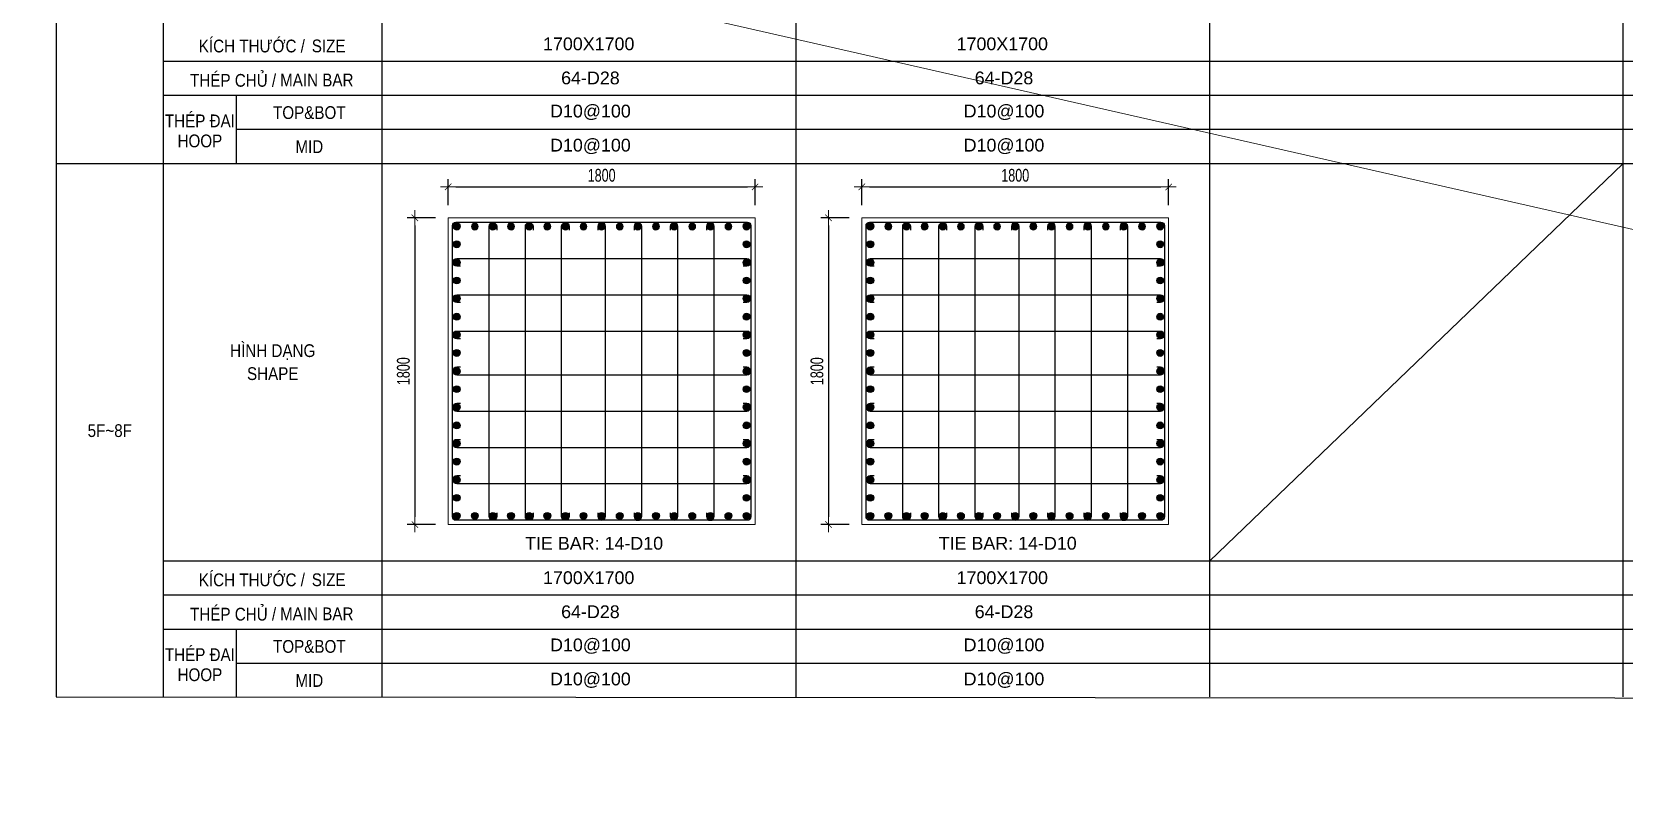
# Model space of a CAD drawing. Header units: millimetres. Extents: x 49323 to 380960, y -6102 to 181761.
# Drawn here: x 356871 to 366211, y 85705 to 90208 of the extents above; entities that cross this region are included whole.
import ezdxf
from ezdxf.enums import TextEntityAlignment as Align

# ---------------------------------------------------------------- set-up
doc = ezdxf.new("R2010")
doc.units = ezdxf.units.MM
doc.linetypes.add('CENTER2', pattern=[1.125, 0.75, -0.125, 0.125, -0.125])
doc.layers.get('Defpoints').update_dxf_attribs({"color": 151, "lineweight": 9})
for name, color, linetype in [('2', 2, 'Continuous'), ('A-ANNO-LEAD', 4, 'Continuous'), ('CEN', 1, 'CENTER2'), ('STL', 3, 'Continuous'), ('TIT1', 3, 'Continuous')]:
    doc.layers.add(name, color=color, linetype=linetype)
for name, color, linetype, lineweight in [('NDC_S_CONTINUOUS', 3, 'Continuous', 20), ('NDC_S_DIM', 1, 'Continuous', 15), ('NDC_S_VN TEXT', 7, 'Continuous', 20)]:
    doc.layers.add(name, color=color, linetype=linetype, lineweight=lineweight)
doc.styles.add('NDC_ARIAL', font='arial.ttf', dxfattribs={"width": 0.85})
doc.styles.add('NDC_DIM', font='', dxfattribs={"width": 0.75})
doc.styles.get('NDC_DIM').set_extended_font_data('Dotum')
doc.dimstyles.new('NDC_dim_30', dxfattribs={"dimscale": 30, "dimtxt": 2.5, "dimasz": 1.5, "dimexe": 1.5, "dimexo": 2.5, "dimgap": 1, "dimtad": 1, "dimdec": 0, "dimzin": 0, "dimdsep": 46, "dimtxsty": 'NDC_DIM', "dimblk": 'DIMMARK', "dimcen": 0.09, "dimdle": 1.2, "dimclrd": 1, "dimclre": 1, "dimclrt": 3, "dimadec": 0, "dimazin": 0, "dimtfac": 1, "dimtdec": 0, "dimtix": 1, "dimtofl": 0, "dimtmove": 0, "dimatfit": 3, "dimfxl": 8, "dimfxlon": 1, "dimtolj": 1, "dimtzin": 0, "dimarcsym": 0})

# ---------------------------------------------------------------- blocks, each defined once
blk = doc.blocks.new('DIMMARK')
at = {"layer": 'NDC_S_DIM', "color": 1}
blk.add_line((-1.5, 0), (1, 0), dxfattribs=at)
at = {"layer": 'NDC_S_DIM', "color": 2, "const_width": 0.1}
blk.add_lwpolyline([(-0.42, -0.42), (0.42, 0.42)], dxfattribs=at)
blk = doc.blocks.new('*D1385')
at = {"layer": 'Defpoints', "color": 0, "ltscale": 40, "transparency": 16777216}
for p in [(361113, 89297.7), (359313, 89116.1), (361113, 89116.1)]:
    blk.add_point(p, dxfattribs=at)
at = {"layer": 'NDC_S_DIM', "color": 1, "lineweight": -2, "ltscale": 40, "transparency": 16777216}
for p, q in [((359313, 89191.1), (359313, 89342.7)), ((359358, 89297.7), (361068, 89297.7)), ((361113, 89191.1), (361113, 89342.7))]:
    blk.add_line(p, q, dxfattribs=at)
at = {"layer": 'NDC_S_DIM', "color": 1, "lineweight": -2, "ltscale": 40, "transparency": 16777216, "xscale": 45, "yscale": 45, "zscale": 45, "rotation": 180}
blk.add_blockref('DIMMARK', (359313, 89297.7), dxfattribs=at)
at = {"layer": 'NDC_S_DIM', "color": 1, "lineweight": -2, "ltscale": 40, "transparency": 16777216, "xscale": 45, "yscale": 45, "zscale": 45}
blk.add_blockref('DIMMARK', (361113, 89297.7), dxfattribs=at)
at = {"layer": 'NDC_S_DIM', "color": 3, "ltscale": 40, "transparency": 16777216, "insert": (360213, 89365.3), "char_height": 75, "attachment_point": 5, "style": 'NDC_DIM'}
blk.add_mtext('\\A1;1800', dxfattribs=at)
blk = doc.blocks.new('*D1386')
at = {"layer": 'Defpoints', "color": 0, "ltscale": 40, "transparency": 16777216}
for p in [(359313, 89116.1), (359117.6, 87316.1), (359313, 87316.1)]:
    blk.add_point(p, dxfattribs=at)
at = {"layer": 'NDC_S_DIM', "color": 1, "lineweight": -2, "ltscale": 40, "transparency": 16777216}
for p, q in [((359238, 89116.1), (359072.6, 89116.1)), ((359117.6, 89071.1), (359117.6, 87361.1)), ((359238, 87316.1), (359072.6, 87316.1))]:
    blk.add_line(p, q, dxfattribs=at)
at = {"layer": 'NDC_S_DIM', "color": 1, "lineweight": -2, "ltscale": 40, "transparency": 16777216, "xscale": 45, "yscale": 45, "zscale": 45}
for p, rotation in [((359117.6, 89116.1), 90), ((359117.6, 87316.1), 270)]:
    blk.add_blockref('DIMMARK', p, dxfattribs=dict(at, rotation=rotation))
at = {"layer": 'NDC_S_DIM', "color": 3, "ltscale": 40, "transparency": 16777216, "insert": (359050.1, 88216.1), "char_height": 75, "attachment_point": 5, "rotation": 90, "style": 'NDC_DIM'}
blk.add_mtext('\\A1;1800', dxfattribs=at)
blk = doc.blocks.new('8')
at = {"layer": '2'}
blk.add_hatch(color=256, dxfattribs=at).paths.add_polyline_path([(20, 0, 0.386127), (1.9, 19.9), (-1.9, 19.9, 0.386127), (-20, 0, 1)])
blk.add_circle((0, 0), 20, dxfattribs=at)
blk = doc.blocks.new('5')
at = {"layer": 'CEN', "rotation": 180}
blk.add_blockref('8', (0, 0), dxfattribs=at)
blk = doc.blocks.new('*U1381')
at = {"layer": 'STL', "xscale": -1, "rotation": 270}
blk.add_blockref('5', (0, 0), dxfattribs=at)
blk = doc.blocks.new('*U1382')
at = {"layer": 'NDC_S_DIM', "color": 0, "linetype": 'ByBlock', "lineweight": -2, "transparency": 16777216}
for p in [(308694.2, 70751.5), (308800.5, 70751.5), (308906.8, 70751.5), (309013.1, 70751.5), (309119.4, 70751.5), (309225.6, 70751.5), (309331.9, 70751.5), (309438.2, 70751.5), (309544.5, 70751.5), (309650.7, 70751.5), (309757, 70751.5), (309863.3, 70751.5), (309969.6, 70751.5), (310075.9, 70751.5), (310182.1, 70751.5), (310288.4, 70751.5), (310394.7, 70751.5)]:
    blk.add_blockref('*U1381', p, dxfattribs=at)
blk = doc.blocks.new('*U1383')
at = {"layer": 'STL', "xscale": -1, "rotation": 270}
blk.add_blockref('5', (0, 0), dxfattribs=at)
blk = doc.blocks.new('*U1384')
at = {"layer": 'NDC_S_DIM', "color": 0, "linetype": 'ByBlock', "lineweight": -2, "transparency": 16777216}
for p in [(308694.2, 70751.5), (308800.5, 70751.5), (308906.8, 70751.5), (309013.1, 70751.5), (309119.4, 70751.5), (309225.6, 70751.5), (309331.9, 70751.5), (309438.2, 70751.5), (309544.5, 70751.5), (309650.7, 70751.5), (309757, 70751.5), (309863.3, 70751.5), (309969.6, 70751.5), (310075.9, 70751.5), (310182.1, 70751.5), (310288.4, 70751.5), (310394.7, 70751.5)]:
    blk.add_blockref('*U1383', p, dxfattribs=at)
blk = doc.blocks.new('*U1377')
at = {"layer": 'STL', "xscale": -1, "rotation": 270}
blk.add_blockref('5', (0, 0), dxfattribs=at)
blk = doc.blocks.new('*U1378')
at = {"layer": 'NDC_S_DIM', "color": 0, "linetype": 'ByBlock', "lineweight": -2, "transparency": 16777216}
for p in [(308694.2, 70751.5), (308800.5, 70751.5), (308906.8, 70751.5), (309013.1, 70751.5), (309119.4, 70751.5), (309225.6, 70751.5), (309331.9, 70751.5), (309438.2, 70751.5), (309544.5, 70751.5), (309650.7, 70751.5), (309757, 70751.5), (309863.3, 70751.5), (309969.6, 70751.5), (310075.9, 70751.5), (310182.1, 70751.5), (310288.4, 70751.5), (310394.7, 70751.5)]:
    blk.add_blockref('*U1377', p, dxfattribs=at)
blk = doc.blocks.new('*U1379')
at = {"layer": 'STL', "xscale": -1, "rotation": 270}
blk.add_blockref('5', (0, 0), dxfattribs=at)
blk = doc.blocks.new('*U1380')
at = {"layer": 'NDC_S_DIM', "color": 0, "linetype": 'ByBlock', "lineweight": -2, "transparency": 16777216}
for p in [(308694.2, 70751.5), (308800.5, 70751.5), (308906.8, 70751.5), (309013.1, 70751.5), (309119.4, 70751.5), (309225.6, 70751.5), (309331.9, 70751.5), (309438.2, 70751.5), (309544.5, 70751.5), (309650.7, 70751.5), (309757, 70751.5), (309863.3, 70751.5), (309969.6, 70751.5), (310075.9, 70751.5), (310182.1, 70751.5), (310288.4, 70751.5), (310394.7, 70751.5)]:
    blk.add_blockref('*U1379', p, dxfattribs=at)
blk = doc.blocks.new('*D1475')
at = {"layer": 'Defpoints', "color": 0, "ltscale": 40, "transparency": 16777216}
for p in [(363539.1, 89297.7), (361739.1, 89116.1), (363539.1, 89116.1)]:
    blk.add_point(p, dxfattribs=at)
at = {"layer": 'NDC_S_DIM', "color": 1, "lineweight": -2, "ltscale": 40, "transparency": 16777216}
for p, q in [((361739.1, 89191.1), (361739.1, 89342.7)), ((361784.1, 89297.7), (363494.1, 89297.7)), ((363539.1, 89191.1), (363539.1, 89342.7))]:
    blk.add_line(p, q, dxfattribs=at)
at = {"layer": 'NDC_S_DIM', "color": 1, "lineweight": -2, "ltscale": 40, "transparency": 16777216, "xscale": 45, "yscale": 45, "zscale": 45, "rotation": 180}
blk.add_blockref('DIMMARK', (361739.1, 89297.7), dxfattribs=at)
at = {"layer": 'NDC_S_DIM', "color": 1, "lineweight": -2, "ltscale": 40, "transparency": 16777216, "xscale": 45, "yscale": 45, "zscale": 45}
blk.add_blockref('DIMMARK', (363539.1, 89297.7), dxfattribs=at)
at = {"layer": 'NDC_S_DIM', "color": 3, "ltscale": 40, "transparency": 16777216, "insert": (362639.1, 89365.3), "char_height": 75, "attachment_point": 5, "style": 'NDC_DIM'}
blk.add_mtext('\\A1;1800', dxfattribs=at)
blk = doc.blocks.new('*D1476')
at = {"layer": 'Defpoints', "color": 0, "ltscale": 40, "transparency": 16777216}
for p in [(361739.1, 89116.1), (361543.7, 87316.1), (361739.1, 87316.1)]:
    blk.add_point(p, dxfattribs=at)
at = {"layer": 'NDC_S_DIM', "color": 1, "lineweight": -2, "ltscale": 40, "transparency": 16777216}
for p, q in [((361664.1, 89116.1), (361498.7, 89116.1)), ((361543.7, 89071.1), (361543.7, 87361.1)), ((361664.1, 87316.1), (361498.7, 87316.1))]:
    blk.add_line(p, q, dxfattribs=at)
at = {"layer": 'NDC_S_DIM', "color": 1, "lineweight": -2, "ltscale": 40, "transparency": 16777216, "xscale": 45, "yscale": 45, "zscale": 45}
for p, rotation in [((361543.7, 89116.1), 90), ((361543.7, 87316.1), 270)]:
    blk.add_blockref('DIMMARK', p, dxfattribs=dict(at, rotation=rotation))
at = {"layer": 'NDC_S_DIM', "color": 3, "ltscale": 40, "transparency": 16777216, "insert": (361476.2, 88216.1), "char_height": 75, "attachment_point": 5, "rotation": 90, "style": 'NDC_DIM'}
blk.add_mtext('\\A1;1800', dxfattribs=at)
blk = doc.blocks.new('*U1455')
at = {"layer": 'STL', "xscale": -1, "rotation": 270}
blk.add_blockref('5', (0, 0), dxfattribs=at)
blk = doc.blocks.new('*U1456')
at = {"layer": 'NDC_S_DIM', "color": 0, "linetype": 'ByBlock', "lineweight": -2, "transparency": 16777216}
for p in [(308694.2, 70751.5), (308800.5, 70751.5), (308906.8, 70751.5), (309013.1, 70751.5), (309119.4, 70751.5), (309225.6, 70751.5), (309331.9, 70751.5), (309438.2, 70751.5), (309544.5, 70751.5), (309650.7, 70751.5), (309757, 70751.5), (309863.3, 70751.5), (309969.6, 70751.5), (310075.9, 70751.5), (310182.1, 70751.5), (310288.4, 70751.5), (310394.7, 70751.5)]:
    blk.add_blockref('*U1455', p, dxfattribs=at)
blk = doc.blocks.new('*U1457')
at = {"layer": 'STL', "xscale": -1, "rotation": 270}
blk.add_blockref('5', (0, 0), dxfattribs=at)
blk = doc.blocks.new('*U1458')
at = {"layer": 'NDC_S_DIM', "color": 0, "linetype": 'ByBlock', "lineweight": -2, "transparency": 16777216}
for p in [(308694.2, 70751.5), (308800.5, 70751.5), (308906.8, 70751.5), (309013.1, 70751.5), (309119.4, 70751.5), (309225.6, 70751.5), (309331.9, 70751.5), (309438.2, 70751.5), (309544.5, 70751.5), (309650.7, 70751.5), (309757, 70751.5), (309863.3, 70751.5), (309969.6, 70751.5), (310075.9, 70751.5), (310182.1, 70751.5), (310288.4, 70751.5), (310394.7, 70751.5)]:
    blk.add_blockref('*U1457', p, dxfattribs=at)
blk = doc.blocks.new('*U1465')
at = {"layer": 'STL', "xscale": -1, "rotation": 270}
blk.add_blockref('5', (0, 0), dxfattribs=at)
blk = doc.blocks.new('*U1466')
at = {"layer": 'NDC_S_DIM', "color": 0, "linetype": 'ByBlock', "lineweight": -2, "transparency": 16777216}
for p in [(308694.2, 70751.5), (308800.5, 70751.5), (308906.8, 70751.5), (309013.1, 70751.5), (309119.4, 70751.5), (309225.6, 70751.5), (309331.9, 70751.5), (309438.2, 70751.5), (309544.5, 70751.5), (309650.7, 70751.5), (309757, 70751.5), (309863.3, 70751.5), (309969.6, 70751.5), (310075.9, 70751.5), (310182.1, 70751.5), (310288.4, 70751.5), (310394.7, 70751.5)]:
    blk.add_blockref('*U1465', p, dxfattribs=at)
blk = doc.blocks.new('*U1453')
at = {"layer": 'STL', "xscale": -1, "rotation": 270}
blk.add_blockref('5', (0, 0), dxfattribs=at)
blk = doc.blocks.new('*U1454')
at = {"layer": 'NDC_S_DIM', "color": 0, "linetype": 'ByBlock', "lineweight": -2, "transparency": 16777216}
for p in [(308694.2, 70751.5), (308800.5, 70751.5), (308906.8, 70751.5), (309013.1, 70751.5), (309119.4, 70751.5), (309225.6, 70751.5), (309331.9, 70751.5), (309438.2, 70751.5), (309544.5, 70751.5), (309650.7, 70751.5), (309757, 70751.5), (309863.3, 70751.5), (309969.6, 70751.5), (310075.9, 70751.5), (310182.1, 70751.5), (310288.4, 70751.5), (310394.7, 70751.5)]:
    blk.add_blockref('*U1453', p, dxfattribs=at)

msp = doc.modelspace()

# ---------------------------------------------------------------- linework, layer by layer
at = {"layer": '2', "lineweight": -2, "ltscale": 1000}
for points in [[(361088, 89071.1), (361088, 87361.1, -0.414214), (361068, 87341.1), (359358, 87341.1, -0.414214), (359338, 87361.1), (359338, 89071.1, -0.414214), (359358, 89091.1), (361068, 89091.1, -0.414214)], [(363514.1, 89071.1), (363514.1, 87361.1, -0.414214), (363494.1, 87341.1), (361784.1, 87341.1, -0.414214), (361764.1, 87361.1), (361764.1, 89071.1, -0.414214), (361784.1, 89091.1), (363494.1, 89091.1, -0.414214)]]:
    msp.add_lwpolyline(points, format="xyb", close=True, dxfattribs=at)
at = {"layer": '2'}
for points in [[(359597.8, 87385.8), (359597.8, 87363.6, -1), (359552.8, 87363.6), (359552.8, 89065.6, -1), (359597.8, 89065.6), (359597.8, 89043.5)], [(359810.4, 87385.8), (359810.4, 87363.6, -1), (359765.4, 87363.6), (359765.4, 89065.6, -1), (359810.4, 89065.6), (359810.4, 89043.5)], [(360022.9, 87385.8), (360022.9, 87363.6, -1), (359977.9, 87363.6), (359977.9, 89065.6, -1), (360022.9, 89065.6), (360022.9, 89043.5)], [(360190.5, 87385.8), (360190.5, 87363.6, 1), (360235.5, 87363.6), (360235.5, 89065.6, 1), (360190.5, 89065.6), (360190.5, 89043.5)], [(360403, 87385.8), (360403, 87363.6, 1), (360448.1, 87363.6), (360448.1, 89065.6, 1), (360403, 89065.6), (360403, 89043.5)], [(360615.6, 87385.8), (360615.6, 87363.6, 1), (360660.6, 87363.6), (360660.6, 89065.6, 1), (360615.6, 89065.6), (360615.6, 89043.5)], [(360828.1, 87385.8), (360828.1, 87363.6, 1), (360873.2, 87363.6), (360873.2, 89065.6, 1), (360828.1, 89065.6), (360828.1, 89043.5)], [(362023.9, 87385.8), (362023.9, 87363.6, -1), (361978.9, 87363.6), (361978.9, 89065.6, -1), (362023.9, 89065.6), (362023.9, 89043.5)], [(362236.5, 87385.8), (362236.5, 87363.6, -1), (362191.5, 87363.6), (362191.5, 89065.6, -1), (362236.5, 89065.6), (362236.5, 89043.5)], [(362449, 87385.8), (362449, 87363.6, -1), (362404, 87363.6), (362404, 89065.6, -1), (362449, 89065.6), (362449, 89043.5)], [(362616.6, 87385.8), (362616.6, 87363.6, 1), (362661.6, 87363.6), (362661.6, 89065.6, 1), (362616.6, 89065.6), (362616.6, 89043.5)], [(362829.1, 87385.8), (362829.1, 87363.6, 1), (362874.1, 87363.6), (362874.1, 89065.6, 1), (362829.1, 89065.6), (362829.1, 89043.5)], [(363041.7, 87385.8), (363041.7, 87363.6, 1), (363086.7, 87363.6), (363086.7, 89065.6, 1), (363041.7, 89065.6), (363041.7, 89043.5)], [(363254.2, 87385.8), (363254.2, 87363.6, 1), (363299.3, 87363.6), (363299.3, 89065.6, 1), (363254.2, 89065.6), (363254.2, 89043.5)], [(359384.9, 88832), (359362.8, 88832, -1), (359362.8, 88877), (361064.8, 88877, -1), (361064.8, 88832), (361042.7, 88832)], [(361811, 88832), (361788.8, 88832, -1), (361788.8, 88877), (363490.9, 88877, -1), (363490.9, 88832), (363468.8, 88832)], [(359384.9, 88619.5), (359362.8, 88619.5, -1), (359362.8, 88664.5), (361064.8, 88664.5, -1), (361064.8, 88619.5), (361042.7, 88619.5)], [(361811, 88619.5), (361788.8, 88619.5, -1), (361788.8, 88664.5), (363490.9, 88664.5, -1), (363490.9, 88619.5), (363468.8, 88619.5)], [(359384.9, 88406.9), (359362.8, 88406.9, -1), (359362.8, 88451.9), (361064.8, 88451.9, -1), (361064.8, 88406.9), (361042.7, 88406.9)], [(361811, 88406.9), (361788.8, 88406.9, -1), (361788.8, 88451.9), (363490.9, 88451.9, -1), (363490.9, 88406.9), (363468.8, 88406.9)], [(359384.9, 88239.4), (359362.8, 88239.4, 1), (359362.8, 88194.3), (361064.8, 88194.3, 1), (361064.8, 88239.4), (361042.7, 88239.4)], [(361811, 88239.4), (361788.8, 88239.4, 1), (361788.8, 88194.3), (363490.9, 88194.3, 1), (363490.9, 88239.4), (363468.8, 88239.4)], [(359384.9, 88026.8), (359362.8, 88026.8, 1), (359362.8, 87981.8), (361064.8, 87981.8, 1), (361064.8, 88026.8), (361042.7, 88026.8)], [(361811, 88026.8), (361788.8, 88026.8, 1), (361788.8, 87981.8), (363490.9, 87981.8, 1), (363490.9, 88026.8), (363468.8, 88026.8)], [(359384.9, 87814.2), (359362.8, 87814.2, 1), (359362.8, 87769.2), (361064.8, 87769.2, 1), (361064.8, 87814.2), (361042.7, 87814.2)], [(361811, 87814.2), (361788.8, 87814.2, 1), (361788.8, 87769.2), (363490.9, 87769.2, 1), (363490.9, 87814.2), (363468.8, 87814.2)], [(359384.9, 87601.7), (359362.8, 87601.7, 1), (359362.8, 87556.7), (361064.8, 87556.7, 1), (361064.8, 87601.7), (361042.7, 87601.7)], [(361811, 87601.7), (361788.8, 87601.7, 1), (361788.8, 87556.7), (363490.9, 87556.7, 1), (363490.9, 87601.7), (363468.8, 87601.7)]]:
    msp.add_lwpolyline(points, format="xyb", dxfattribs=at)
at = {"layer": 'A-ANNO-LEAD'}
msp.add_lwpolyline([(357013.7, 86304.5), (378348.7, 86291.4), (378348.7, 102911.4), (357013.7, 102924.5)], close=True, dxfattribs=at)
at = {"layer": 'Defpoints', "ltscale": 40}
msp.add_line((302635, 103524.5), (380959.6, 85704.5), dxfattribs=at)
at = {"layer": 'NDC_S_CONTINUOUS', "ltscale": 70}
for points in [[(361113, 89116.1), (361113, 87316.1), (359313, 87316.1), (359313, 89116.1), (361113, 89116.1)], [(363539.1, 89116.1), (363539.1, 87316.1), (361739.1, 87316.1), (361739.1, 89116.1), (363539.1, 89116.1)]]:
    msp.add_lwpolyline(points, dxfattribs=at)
at = {"layer": 'TIT1'}
for p, q in [((357641.6, 102204.5), (357641.6, 86304.5)), ((358925.5, 86304.5), (358925.6, 102204.5)), ((361351.6, 102204.5), (361351.6, 86304.5)), ((363777.7, 102204.5), (363777.7, 86304.5)), ((366203.8, 102204.5), (366203.8, 86304.5)), ((378348.7, 89433.7), (357013.7, 89433.7))]:
    msp.add_line(p, q, dxfattribs=at)
at = {"layer": 'TIT1', "color": 8}
for p, q in [((378348.7, 90033.7), (357641.6, 90033.7)), ((378348.7, 89833.7), (357641.6, 89833.7)), ((358070.8, 89433.7), (358070.8, 89833.7)), ((378348.7, 89633.7), (358070.8, 89633.7)), ((378348.7, 87101), (357641.6, 87101)), ((378348.7, 86901), (357641.6, 86901)), ((378348.7, 86701), (357641.6, 86701)), ((358070.8, 86301), (358070.8, 86701)), ((378348.7, 86501), (358070.8, 86501))]:
    msp.add_line(p, q, dxfattribs=at)
msp.add_lwpolyline([(366203.8, 89433.7), (363777.7, 87101)], dxfattribs=at)

# ---------------------------------------------------------------- block references
at = {"layer": 'NDC_S_DIM', "xscale": -1}
for name, p, rotation in [('*U1378', (288611.2, -221327.6), 270), ('*U1380', (290311.7, -221327.6), 270), ('*U1466', (291037.3, -221327.6), 270), ('*U1454', (292737.8, -221327.6), 270), ('*U1384', (50668.5, 158118.2), 180), ('*U1458', (53094.6, 158118.2), 180)]:
    msp.add_blockref(name, p, dxfattribs=dict(at, rotation=rotation))
at = {"layer": 'NDC_S_DIM'}
for name, p in [('*U1382', (50668.5, 18314.1)), ('*U1456', (53094.6, 18314.1))]:
    msp.add_blockref(name, p, dxfattribs=at)

# ---------------------------------------------------------------- texts
at = {"layer": 'NDC_S_VN TEXT', "style": 'NDC_ARIAL', "width": 0.85}
for s, p in [('KÍCH THƯỚC /', (358161.2, 90133.7)), ('THÉP CHỦ /', (358051.1, 89933.7)), ('THÉP ĐAI', (357856.3, 89694.8)), ('HÌNH DẠNG', (358283.6, 88338.1)), ('KÍCH THƯỚC /', (358161.2, 87001)), ('THÉP CHỦ /', (358051.1, 86801)), ('THÉP ĐAI', (357856.3, 86562.1))]:
    msp.add_text(s, height=75, dxfattribs=at).set_placement(p, align=Align.MIDDLE)
at = {"layer": 'TIT1', "style": 'NDC_ARIAL', "width": 0.85}
for s, p in [('SIZE', (358611.7, 90124.9)), ('MAIN BAR', (358542, 89924.9)), ('TOP&BOT', (358498.2, 89733.7)), ('HOOP', (357856.3, 89567.5)), ('MID', (358498.2, 89533.7)), ('SHAPE', (358283.6, 88201.8)), ('5F~8F', (357327.7, 87867.4)), ('SIZE', (358611.7, 86992.2)), ('MAIN BAR', (358542, 86792.2)), ('TOP&BOT', (358498.2, 86601)), ('HOOP', (357856.3, 86434.8)), ('MID', (358498.2, 86401))]:
    msp.add_text(s, height=75, dxfattribs=at).set_placement(p, align=Align.MIDDLE)
at = {"layer": 'TIT1', "style": 'NDC_ARIAL'}
for s, p in [('1700X1700', (360137.1, 90137.1)), ('1700X1700', (362563.2, 90137.1)), ('64-D28', (360147.1, 89937.1)), ('64-D28', (362573.2, 89937.1)), ('D10@100', (360147.1, 89737.1)), ('D10@100', (362573.2, 89737.1)), ('D10@100', (360147.1, 89537.1)), ('D10@100', (362573.2, 89537.1)), ('TIE BAR: 14-D10', (360168.9, 87206.3)), ('TIE BAR: 14-D10', (362595, 87206.3)), ('1700X1700', (360137.1, 87004.4)), ('1700X1700', (362563.2, 87004.4)), ('64-D28', (360147.1, 86804.4)), ('64-D28', (362573.2, 86804.4)), ('D10@100', (360147.1, 86604.4)), ('D10@100', (362573.2, 86604.4)), ('D10@100', (360147.1, 86404.4)), ('D10@100', (362573.2, 86404.4))]:
    msp.add_text(s, height=75, dxfattribs=at).set_placement(p, align=Align.MIDDLE)

# ---------------------------------------------------------------- dimensions: what is measured, and where the dimension line sits
at = {"layer": 'NDC_S_DIM', "ltscale": 40}
for base, p1, p2, picture, middle in [((361113, 89297.7), (359313, 89116.1), (361113, 89116.1), '*D1385', (360213, 89365.3)), ((363539.1, 89297.7), (361739.1, 89116.1), (363539.1, 89116.1), '*D1475', (362639.1, 89365.3))]:
    dim = msp.add_linear_dim(base=base, p1=p1, p2=p2, dimstyle='NDC_dim_30', dxfattribs=at)
    dim.commit()
    dim.dimension.update_dxf_attribs({"geometry": picture, "text_midpoint": middle})
for base, p1, p2, picture, middle in [((359117.6, 87316.1), (359313, 89116.1), (359313, 87316.1), '*D1386', (359050.1, 88216.1)), ((361543.7, 87316.1), (361739.1, 89116.1), (361739.1, 87316.1), '*D1476', (361476.2, 88216.1))]:
    dim = msp.add_linear_dim(base=base, p1=p1, p2=p2, angle=90, dimstyle='NDC_dim_30', dxfattribs=at)
    dim.commit()
    dim.dimension.update_dxf_attribs({"geometry": picture, "text_midpoint": middle})

doc.saveas('drawing.dxf')
